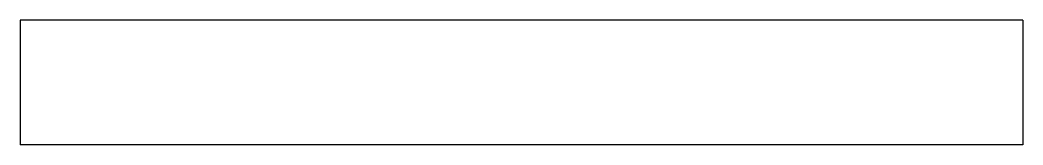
# Model space of a CAD drawing. Header units: millimetres. Extents: x -40 to 40, y -10 to 0.
import ezdxf

# ---------------------------------------------------------------- set-up
doc = ezdxf.new("R2010")
doc.units = ezdxf.units.MM

msp = doc.modelspace()

# ---------------------------------------------------------------- linework, layer by layer
for p, q in [((40, 0), (-40, 0)), ((-40, 0), (-40, -10)), ((40, 0), (40, -10)), ((40, -10), (-40, -10))]:
    msp.add_line(p, q)

doc.saveas('drawing.dxf')
